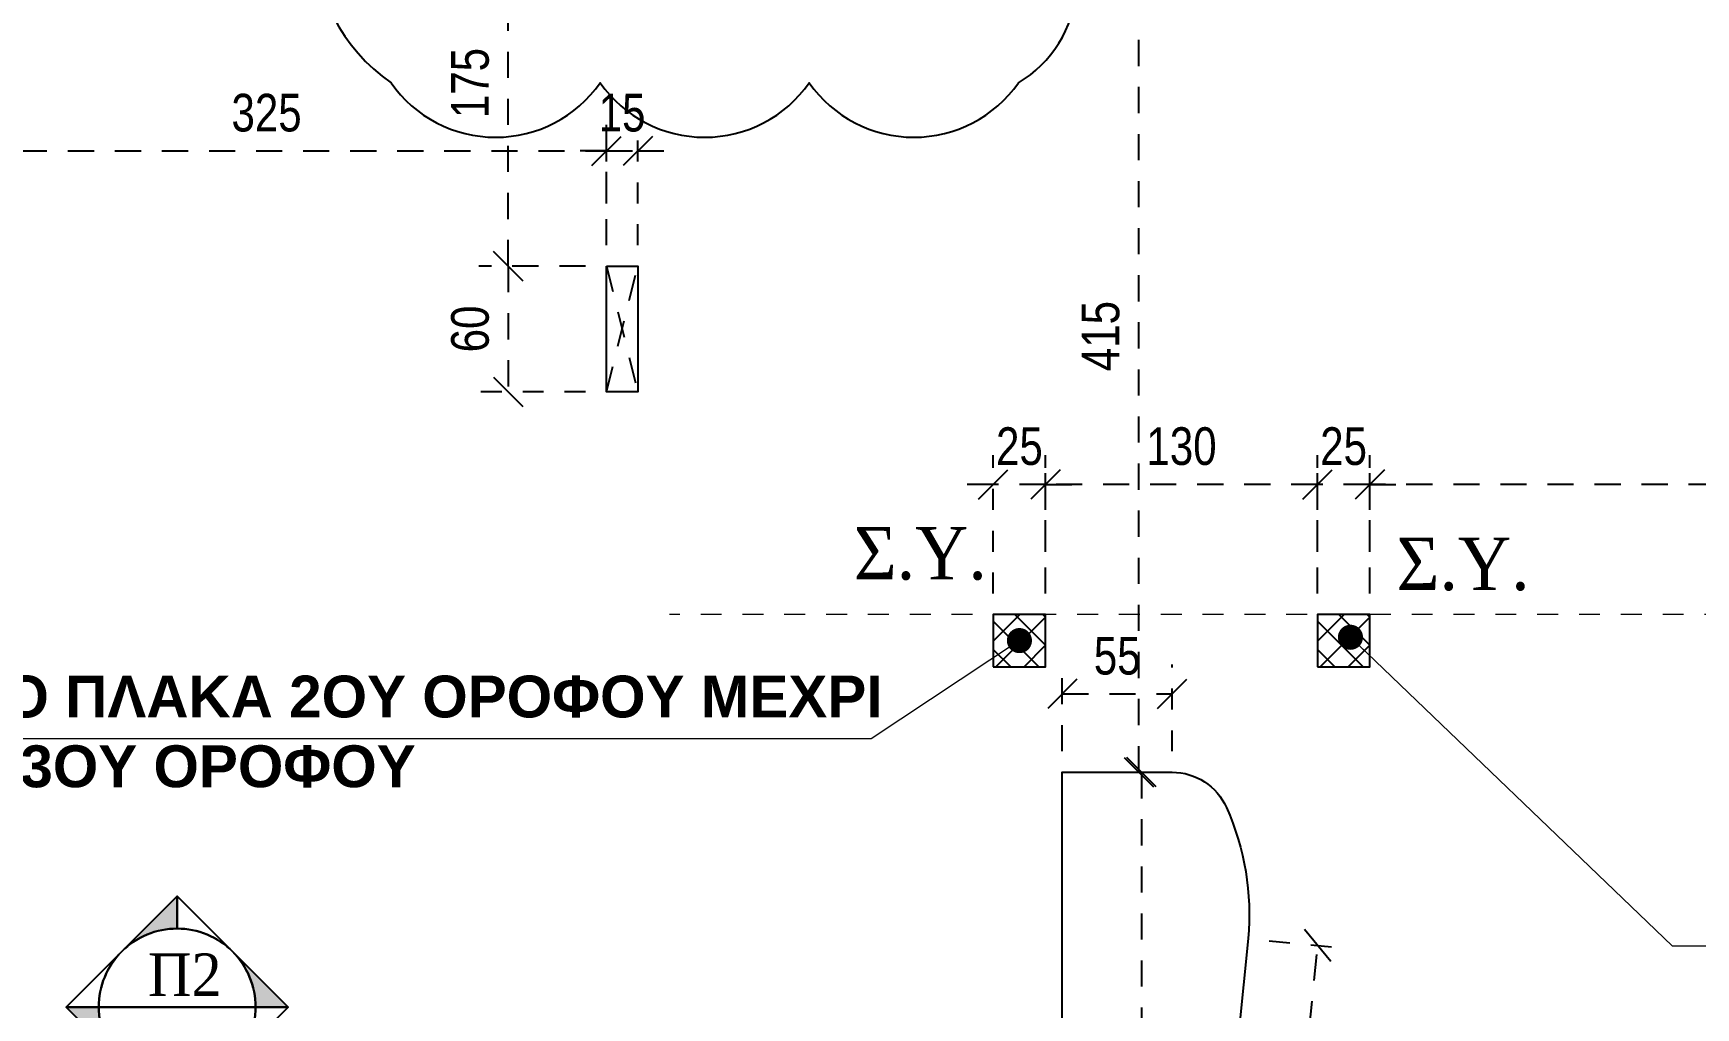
# Model space of a CAD drawing. Header units: millimetres. Extents: x -2171 to 1563, y -1758 to -1505.
# Drawn here: x -500.19 to -492.24, y -1607.52 to -1602.86 of the extents above; entities that cross this region are included whole.
import ezdxf

# ---------------------------------------------------------------- set-up
doc = ezdxf.new("R2010")
doc.units = ezdxf.units.MM
doc.header["$PDMODE"] = 32
for name, pattern in [('DASHED2', [0.375, 0.25, -0.125]), ('DOT', [0.025, 0, -0.025]), ('HIDDEN', [0.375, 0.25, -0.125]), ('HIDDEN2', [0.1875, 0.125, -0.0625])]:
    doc.linetypes.add(name, pattern=pattern)
doc.layers.get('Defpoints').update_dxf_attribs({"color": 6})
for name, color, linetype in [('-S_TEXT', 3, 'Continuous'), ('AM_5', 7, 'Continuous'), ('athinas comments', 10, 'Continuous'), ('DIASTASEIS', 7, 'Continuous'), ('Fill_Col_1', 8, 'Continuous'), ('Geo_Lines', 7, 'Continuous'), ('SY', 94, 'Continuous'), ('Text_Col_1', 7, 'Continuous'), ('Text_Slab', 7, 'Continuous')]:
    doc.layers.add(name, color=color, linetype=linetype)
doc.layers.add('A-ANNO-DIMS', color=1, linetype='Continuous', lineweight=9)
doc.styles.add('1-100', font='arial.ttf', dxfattribs={"width": 0.8})
doc.styles.add('ag', font='arial.ttf', dxfattribs={"height": 0.25})
doc.styles.add('S1TmsNwRmn11_b_934_161', font='times.ttf', dxfattribs={"width": 0.933629, "height": 0.001087})
doc.styles.add('S1TmsNwRmn1359_b_934_161', font='times.ttf', dxfattribs={"width": 0.933629, "height": 0.135937})
doc.styles.get("Standard").update_dxf_attribs({"font": 'tahoma.ttf'})
doc.dimstyles.new('CHRISTOFOROS', dxfattribs={"dimscale": 0.2, "dimtxt": 0.25, "dimasz": 0.6, "dimexe": 0, "dimexo": 0, "dimgap": 0, "dimtad": 0, "dimdec": 0, "dimlfac": 100, "dimzin": 0, "dimdsep": 46, "dimtxsty": 'ag', "dimblk": 'ARCHTICK', "dimcen": 0, "dimclrd": 256, "dimclre": 256, "dimclrt": 1, "dimaunit": 1, "dimadec": 0, "dimazin": 0, "dimtfac": 1, "dimtdec": 0, "dimtofl": 0, "dimtmove": 0, "dimatfit": 3, "dimfxl": 1, "dimtolj": 1, "dimtzin": 0, "dimlwd": -1, "dimlwe": -1, "dimarcsym": 0})
doc.dimstyles.new('Copy of 1-100', dxfattribs={"dimtxt": 0.18, "dimasz": 0.14, "dimexe": 0.14, "dimexo": 0.1, "dimgap": 0.09, "dimtad": 1, "dimdec": 0, "dimlfac": 100, "dimrnd": 5, "dimzin": 5, "dimdsep": 46, "dimtxsty": '1-100', "dimblk": 'OBLIQUE', "dimcen": 0.09, "dimclrd": 1, "dimclre": 1, "dimclrt": 2, "dimadec": 0, "dimazin": 0, "dimtfac": 1, "dimtdec": 0, "dimtix": 1, "dimtmove": 2, "dimatfit": 3, "dimfxl": 5, "dimfxlon": 1, "dimtolj": 1, "dimtzin": 5, "dimarcsym": 0})

# ---------------------------------------------------------------- blocks, each defined once
blk = doc.blocks.new('Label_Όροφος 2-RC_XSN2633_2273')
at = {"layer": 'Text_Slab'}
for points in [[(-0.1768, 0.1768, -0.198912), (0, 0.25), (0, 0.3536)], [(0.1768, 0.1768, -0.198912), (0.25, 0), (0.3536, 0)], [(-0.1768, -0.1768, -0.198912), (-0.25, 0), (-0.3536, 0)], [(0.1768, -0.1768, -0.198912), (0, -0.25), (0, -0.3536)]]:
    blk.add_hatch(color=174, dxfattribs=at).paths.add_polyline_path(points)
at = {"layer": 'Text_Slab', "color": 174}
for points in [[(-0.1768, 0.1768, -0.198912), (0, 0.25), (0, 0.3536)], [(0, 0.25, -0.198912), (0.1768, 0.1768), (0, 0.3536)], [(-0.25, 0, 0.414214), (0, -0.25, 0.414214), (0.25, 0, 0.414214), (0, 0.25, 0.414214)], [(-0.25, 0, -0.198912), (-0.1768, 0.1768), (-0.3536, 0)], [(0.1768, 0.1768, -0.198912), (0.25, 0), (0.3536, 0)], [(-0.1768, -0.1768, -0.198912), (-0.25, 0), (-0.3536, 0)], [(0.25, 0, -0.198912), (0.1768, -0.1768), (0.3536, 0)], [(0, -0.25, -0.198912), (-0.1768, -0.1768), (0, -0.3536)], [(0.1768, -0.1768, -0.198912), (0, -0.25), (0, -0.3536)]]:
    blk.add_lwpolyline(points, format="xyb", close=True, dxfattribs=at)
blk.add_lwpolyline([(0.25, 0), (-0.25, 0)], close=True, dxfattribs=at)
blk = doc.blocks.new('_Oblique')
at = {"color": 0, "linetype": 'ByBlock', "lineweight": -2}
blk.add_line((-0.5, -0.5), (0.5, 0.5), dxfattribs=at)
blk = doc.blocks.new('*D226')
at = {"layer": 'A-ANNO-DIMS', "color": 1, "linetype": 'HIDDEN', "lineweight": -2, "ltscale": 0.5, "transparency": 16777216}
blk.add_line((-500.7002, -1603.6261), (-500.7002, -1603.2857), dxfattribs=at)
at = {"layer": 'A-ANNO-DIMS', "color": 1, "linetype": 'HIDDEN2', "lineweight": -2, "ltscale": 0.5, "transparency": 16777216}
blk.add_line((-497.4501, -1603.8761), (-497.4501, -1603.2857), dxfattribs=at)
at = {"layer": 'A-ANNO-DIMS', "color": 1, "linetype": 'DASHED2', "lineweight": -2, "ltscale": 0.5, "transparency": 16777216}
blk.add_line((-500.7002, -1603.4257), (-497.4501, -1603.4257), dxfattribs=at)
at = {"layer": 'Defpoints', "color": 0, "ltscale": 0.5, "transparency": 16777216}
for p in [(-497.4501, -1603.4257), (-500.7002, -1603.7261), (-497.4501, -1603.9761)]:
    blk.add_point(p, dxfattribs=at)
at = {"layer": 'A-ANNO-DIMS', "color": 1, "lineweight": -2, "ltscale": 0.5, "transparency": 16777216, "xscale": 0.14, "yscale": 0.14, "zscale": 0.14, "rotation": 180}
blk.add_blockref('_Oblique', (-500.7002, -1603.4257), dxfattribs=at)
at = {"layer": 'A-ANNO-DIMS', "color": 1, "lineweight": -2, "ltscale": 0.5, "transparency": 16777216, "xscale": 0.14, "yscale": 0.14, "zscale": 0.14}
blk.add_blockref('_Oblique', (-497.4501, -1603.4257), dxfattribs=at)
at = {"layer": 'A-ANNO-DIMS', "color": 2, "ltscale": 0.5, "transparency": 16777216, "insert": (-499.0751, -1603.2437), "char_height": 0.18, "attachment_point": 5, "style": '1-100'}
blk.add_mtext('\\A1;325', dxfattribs=at)
blk = doc.blocks.new('*D227')
at = {"layer": 'A-ANNO-DIMS', "color": 1, "linetype": 'HIDDEN', "lineweight": -2, "ltscale": 0.5, "transparency": 16777216}
blk.add_line((-497.4501, -1603.8761), (-497.4501, -1603.2857), dxfattribs=at)
at = {"layer": 'A-ANNO-DIMS', "color": 1, "linetype": 'HIDDEN2', "lineweight": -2, "ltscale": 0.5, "transparency": 16777216}
blk.add_line((-497.3001, -1603.8761), (-497.3001, -1603.2857), dxfattribs=at)
at = {"layer": 'A-ANNO-DIMS', "color": 1, "linetype": 'DASHED2', "lineweight": -2, "ltscale": 0.5, "transparency": 16777216}
for p, q in [((-497.4501, -1603.4257), (-497.5901, -1603.4257)), ((-497.4501, -1603.4257), (-497.3001, -1603.4257)), ((-497.3001, -1603.4257), (-497.1601, -1603.4257))]:
    blk.add_line(p, q, dxfattribs=at)
at = {"layer": 'Defpoints', "color": 0, "ltscale": 0.5, "transparency": 16777216}
for p in [(-497.3001, -1603.4257), (-497.4501, -1603.9761), (-497.3001, -1603.9761)]:
    blk.add_point(p, dxfattribs=at)
at = {"layer": 'A-ANNO-DIMS', "color": 1, "lineweight": -2, "ltscale": 0.5, "transparency": 16777216, "xscale": 0.14, "yscale": 0.14, "zscale": 0.14}
blk.add_blockref('_Oblique', (-497.4501, -1603.4257), dxfattribs=at)
at = {"layer": 'A-ANNO-DIMS', "color": 1, "lineweight": -2, "ltscale": 0.5, "transparency": 16777216, "xscale": 0.14, "yscale": 0.14, "zscale": 0.14, "rotation": 180}
blk.add_blockref('_Oblique', (-497.3001, -1603.4257), dxfattribs=at)
at = {"layer": 'A-ANNO-DIMS', "color": 2, "ltscale": 0.5, "transparency": 16777216, "insert": (-497.3751, -1603.2438), "char_height": 0.18, "attachment_point": 5, "style": '1-100'}
blk.add_mtext('\\A1;15', dxfattribs=at)
blk = doc.blocks.new('*D221')
at = {"layer": 'A-ANNO-DIMS', "color": 1, "linetype": 'HIDDEN2', "lineweight": -2, "ltscale": 0.5, "transparency": 16777216}
blk.add_line((-497.5501, -1602.2261), (-498.0594, -1602.2261), dxfattribs=at)
at = {"layer": 'A-ANNO-DIMS', "color": 1, "linetype": 'DASHED2', "lineweight": -2, "ltscale": 0.5, "transparency": 16777216}
blk.add_line((-497.9194, -1603.9761), (-497.9194, -1602.2261), dxfattribs=at)
at = {"layer": 'A-ANNO-DIMS', "color": 1, "linetype": 'HIDDEN', "lineweight": -2, "ltscale": 0.5, "transparency": 16777216}
blk.add_line((-497.5501, -1603.9761), (-498.0594, -1603.9761), dxfattribs=at)
at = {"layer": 'Defpoints', "color": 0, "ltscale": 0.5, "transparency": 16777216}
for p in [(-497.9194, -1602.2261), (-497.4501, -1602.2261), (-497.4501, -1603.9761)]:
    blk.add_point(p, dxfattribs=at)
at = {"layer": 'A-ANNO-DIMS', "color": 1, "lineweight": -2, "ltscale": 0.5, "transparency": 16777216, "xscale": 0.14, "yscale": 0.14, "zscale": 0.14}
for p, rotation in [((-497.9194, -1602.2261), 90), ((-497.9194, -1603.9761), 270)]:
    blk.add_blockref('_Oblique', p, dxfattribs=dict(at, rotation=rotation))
at = {"layer": 'A-ANNO-DIMS', "color": 2, "ltscale": 0.5, "transparency": 16777216, "insert": (-498.1013, -1603.1011), "char_height": 0.18, "attachment_point": 5, "rotation": 90, "style": '1-100'}
blk.add_mtext('\\A1;175', dxfattribs=at)
blk = doc.blocks.new('*D228')
at = {"layer": 'A-ANNO-DIMS', "color": 1, "linetype": 'HIDDEN', "lineweight": -2, "ltscale": 0.5, "transparency": 16777216}
blk.add_line((-497.5501, -1603.9761), (-498.0594, -1603.9761), dxfattribs=at)
at = {"layer": 'A-ANNO-DIMS', "color": 1, "linetype": 'DASHED2', "lineweight": -2, "ltscale": 0.5, "transparency": 16777216}
blk.add_line((-497.9194, -1603.9761), (-497.9194, -1604.5763), dxfattribs=at)
at = {"layer": 'A-ANNO-DIMS', "color": 1, "linetype": 'HIDDEN2', "lineweight": -2, "ltscale": 0.5, "transparency": 16777216}
blk.add_line((-497.5501, -1604.5763), (-498.0594, -1604.5763), dxfattribs=at)
at = {"layer": 'Defpoints', "color": 0, "ltscale": 0.5, "transparency": 16777216}
for p in [(-497.4501, -1603.9761), (-497.9194, -1604.5763), (-497.4501, -1604.5763)]:
    blk.add_point(p, dxfattribs=at)
at = {"layer": 'A-ANNO-DIMS', "color": 1, "lineweight": -2, "ltscale": 0.5, "transparency": 16777216, "xscale": 0.14, "yscale": 0.14, "zscale": 0.14}
for p, rotation in [((-497.9194, -1603.9761), 90), ((-497.9194, -1604.5763), 270)]:
    blk.add_blockref('_Oblique', p, dxfattribs=dict(at, rotation=rotation))
at = {"layer": 'A-ANNO-DIMS', "color": 2, "ltscale": 0.5, "transparency": 16777216, "insert": (-498.1013, -1604.2762), "char_height": 0.18, "attachment_point": 5, "rotation": 90, "style": '1-100'}
blk.add_mtext('\\A1;60', dxfattribs=at)
blk = doc.blocks.new('*D519')
at = {"layer": 'Defpoints', "color": 0, "ltscale": 0.5, "transparency": 16777216}
for p in [(-494.745, -1606.0207), (-495.2701, -1606.3946), (-494.745, -1606.3946)]:
    blk.add_point(p, dxfattribs=at)
at = {"layer": 'DIASTASEIS', "color": 1, "linetype": 'HIDDEN', "lineweight": -2, "ltscale": 0.5, "transparency": 16777216}
blk.add_line((-495.2701, -1606.2946), (-495.2701, -1605.8807), dxfattribs=at)
at = {"layer": 'DIASTASEIS', "color": 1, "linetype": 'HIDDEN2', "lineweight": -2, "ltscale": 0.5, "transparency": 16777216}
blk.add_line((-494.745, -1606.2946), (-494.745, -1605.8807), dxfattribs=at)
at = {"layer": 'DIASTASEIS', "color": 1, "linetype": 'DASHED2', "lineweight": -2, "ltscale": 0.5, "transparency": 16777216}
blk.add_line((-495.2701, -1606.0207), (-494.745, -1606.0207), dxfattribs=at)
at = {"layer": 'DIASTASEIS', "color": 1, "lineweight": -2, "ltscale": 0.5, "transparency": 16777216, "xscale": 0.14, "yscale": 0.14, "zscale": 0.14, "rotation": 180}
blk.add_blockref('_Oblique', (-495.2701, -1606.0207), dxfattribs=at)
at = {"layer": 'DIASTASEIS', "color": 1, "lineweight": -2, "ltscale": 0.5, "transparency": 16777216, "xscale": 0.14, "yscale": 0.14, "zscale": 0.14}
blk.add_blockref('_Oblique', (-494.745, -1606.0207), dxfattribs=at)
at = {"layer": 'DIASTASEIS', "color": 2, "ltscale": 0.5, "transparency": 16777216, "insert": (-495.0076, -1605.8392), "char_height": 0.18, "attachment_point": 5, "style": '1-100'}
blk.add_mtext('\\A1;55', dxfattribs=at)
blk = doc.blocks.new('*D520')
at = {"layer": 'Defpoints', "color": 0, "ltscale": 0.5, "transparency": 16777216}
for p in [(-494.3809, -1607.1899), (-494.049, -1607.2234), (-494.7593, -1610.9385)]:
    blk.add_point(p, dxfattribs=at)
at = {"layer": 'DIASTASEIS', "color": 1, "linetype": 'DASHED2', "lineweight": -2, "ltscale": 0.5, "transparency": 16777216}
blk.add_line((-494.4274, -1610.972), (-494.049, -1607.2234), dxfattribs=at)
at = {"layer": 'DIASTASEIS', "color": 1, "linetype": 'HIDDEN2', "lineweight": -2, "ltscale": 0.5, "transparency": 16777216}
blk.add_line((-494.2814, -1607.1999), (-493.9097, -1607.2374), dxfattribs=at)
at = {"layer": 'DIASTASEIS', "color": 1, "linetype": 'HIDDEN', "lineweight": -2, "ltscale": 0.5, "transparency": 16777216}
blk.add_line((-494.6598, -1610.9485), (-494.2881, -1610.9861), dxfattribs=at)
at = {"layer": 'DIASTASEIS', "color": 1, "lineweight": -2, "ltscale": 0.5, "transparency": 16777216, "xscale": 0.14, "yscale": 0.14, "zscale": 0.14}
for p, rotation in [((-494.049, -1607.2234), 84.23670504597337), ((-494.4274, -1610.972), 264.2367050459733)]:
    blk.add_blockref('_Oblique', p, dxfattribs=dict(at, rotation=rotation))
at = {"layer": 'DIASTASEIS', "color": 2, "ltscale": 0.5, "transparency": 16777216, "insert": (-494.4192, -1609.0794), "char_height": 0.18, "attachment_point": 5, "rotation": 84.23671, "style": '1-100'}
blk.add_mtext('\\A1;375', dxfattribs=at)
blk = doc.blocks.new('*D521')
at = {"layer": 'Defpoints', "color": 0, "ltscale": 0.5, "transparency": 16777216}
for p in [(-495.2701, -1606.3946), (-495.2701, -1609.9762), (-494.8909, -1609.9762)]:
    blk.add_point(p, dxfattribs=at)
at = {"layer": 'DIASTASEIS', "color": 1, "linetype": 'HIDDEN', "lineweight": -2, "ltscale": 0.5, "transparency": 16777216}
blk.add_line((-495.1701, -1606.3946), (-494.7509, -1606.3946), dxfattribs=at)
at = {"layer": 'DIASTASEIS', "color": 1, "linetype": 'DASHED2', "lineweight": -2, "ltscale": 0.5, "transparency": 16777216}
blk.add_line((-494.8909, -1606.3946), (-494.8909, -1609.9762), dxfattribs=at)
at = {"layer": 'DIASTASEIS', "color": 1, "linetype": 'HIDDEN2', "lineweight": -2, "ltscale": 0.5, "transparency": 16777216}
blk.add_line((-495.1701, -1609.9762), (-494.7509, -1609.9762), dxfattribs=at)
at = {"layer": 'DIASTASEIS', "color": 1, "lineweight": -2, "ltscale": 0.5, "transparency": 16777216, "xscale": 0.14, "yscale": 0.14, "zscale": 0.14}
for p, rotation in [((-494.8909, -1606.3946), 90), ((-494.8909, -1609.9762), 270)]:
    blk.add_blockref('_Oblique', p, dxfattribs=dict(at, rotation=rotation))
at = {"layer": 'DIASTASEIS', "color": 2, "ltscale": 0.5, "transparency": 16777216, "insert": (-495.0728, -1608.1854), "char_height": 0.18, "attachment_point": 5, "rotation": 90, "style": '1-100'}
blk.add_mtext('\\A1;360', dxfattribs=at)
blk = doc.blocks.new('*D725')
at = {"layer": 'Defpoints', "color": 0, "ltscale": 0.5, "transparency": 16777216}
for p in [(-495.2701, -1602.2261), (-494.9044, -1602.2261), (-495.2701, -1606.3946)]:
    blk.add_point(p, dxfattribs=at)
at = {"layer": 'DIASTASEIS', "color": 1, "linetype": 'HIDDEN2', "lineweight": -2, "ltscale": 0.5, "transparency": 16777216}
blk.add_line((-495.1701, -1602.2261), (-494.7644, -1602.2261), dxfattribs=at)
at = {"layer": 'DIASTASEIS', "color": 1, "linetype": 'DASHED2', "lineweight": -2, "ltscale": 0.5, "transparency": 16777216}
blk.add_line((-494.9044, -1606.3946), (-494.9044, -1602.2261), dxfattribs=at)
at = {"layer": 'DIASTASEIS', "color": 1, "linetype": 'HIDDEN', "lineweight": -2, "ltscale": 0.5, "transparency": 16777216}
blk.add_line((-495.1701, -1606.3946), (-494.7644, -1606.3946), dxfattribs=at)
at = {"layer": 'DIASTASEIS', "color": 1, "lineweight": -2, "ltscale": 0.5, "transparency": 16777216, "xscale": 0.14, "yscale": 0.14, "zscale": 0.14}
for p, rotation in [((-494.9044, -1602.2261), 90), ((-494.9044, -1606.3946), 270)]:
    blk.add_blockref('_Oblique', p, dxfattribs=dict(at, rotation=rotation))
at = {"layer": 'DIASTASEIS', "color": 2, "ltscale": 0.5, "transparency": 16777216, "insert": (-495.0863, -1604.3104), "char_height": 0.18, "attachment_point": 5, "rotation": 90, "style": '1-100'}
blk.add_mtext('\\A1;415', dxfattribs=at)
blk = doc.blocks.new('_ArchTick')
at = {"color": 0, "linetype": 'ByBlock', "const_width": 0.15}
blk.add_lwpolyline([(-0.5, -0.5), (0.5, 0.5)], dxfattribs=at)
blk = doc.blocks.new('*D1494')
at = {"layer": 'AM_5', "color": 1, "linetype": 'HIDDEN2', "lineweight": -2, "ltscale": 0.5, "transparency": 16777216}
blk.add_line((-493.8001, -1605.5407), (-493.8001, -1604.8794), dxfattribs=at)
at = {"layer": 'AM_5', "color": 1, "linetype": 'HIDDEN', "lineweight": -2, "ltscale": 0.5, "transparency": 16777216}
blk.add_line((-486.3001, -1605.5407), (-486.3001, -1604.8794), dxfattribs=at)
at = {"layer": 'AM_5', "color": 1, "linetype": 'DASHED2', "lineweight": -2, "ltscale": 0.5, "transparency": 16777216}
blk.add_line((-486.3001, -1605.0194), (-493.8001, -1605.0194), dxfattribs=at)
at = {"layer": 'Defpoints', "color": 0, "ltscale": 0.5, "transparency": 16777216}
for p in [(-493.8001, -1605.0194), (-493.8001, -1605.6407), (-486.3001, -1605.6407)]:
    blk.add_point(p, dxfattribs=at)
at = {"layer": 'AM_5', "color": 1, "lineweight": -2, "ltscale": 0.5, "transparency": 16777216, "xscale": 0.14, "yscale": 0.14, "zscale": 0.14, "rotation": 180}
blk.add_blockref('_Oblique', (-493.8001, -1605.0194), dxfattribs=at)
at = {"layer": 'AM_5', "color": 1, "lineweight": -2, "ltscale": 0.5, "transparency": 16777216, "xscale": 0.14, "yscale": 0.14, "zscale": 0.14}
blk.add_blockref('_Oblique', (-486.3001, -1605.0194), dxfattribs=at)
at = {"layer": 'AM_5', "color": 2, "ltscale": 0.5, "transparency": 16777216, "insert": (-490.0501, -1604.8375), "char_height": 0.18, "attachment_point": 5, "style": '1-100'}
blk.add_mtext('\\A1;750', dxfattribs=at)
blk = doc.blocks.new('*D1491')
at = {"layer": 'AM_5', "color": 1, "linetype": 'HIDDEN2', "lineweight": -2, "ltscale": 0.5, "transparency": 16777216}
blk.add_line((-494.0501, -1605.5407), (-494.0501, -1604.8794), dxfattribs=at)
at = {"layer": 'AM_5', "color": 1, "linetype": 'HIDDEN', "lineweight": -2, "ltscale": 0.5, "transparency": 16777216}
blk.add_line((-493.8001, -1605.5407), (-493.8001, -1604.8794), dxfattribs=at)
at = {"layer": 'AM_5', "color": 1, "linetype": 'DASHED2', "lineweight": -2, "ltscale": 0.5, "transparency": 16777216}
for p, q in [((-494.0501, -1605.0194), (-494.1901, -1605.0194)), ((-493.8001, -1605.0194), (-494.0501, -1605.0194)), ((-493.8001, -1605.0194), (-493.6601, -1605.0194))]:
    blk.add_line(p, q, dxfattribs=at)
at = {"layer": 'Defpoints', "color": 0, "ltscale": 0.5, "transparency": 16777216}
for p in [(-494.0501, -1605.0194), (-494.0501, -1605.6407), (-493.8001, -1605.6407)]:
    blk.add_point(p, dxfattribs=at)
at = {"layer": 'AM_5', "color": 1, "lineweight": -2, "ltscale": 0.5, "transparency": 16777216, "xscale": 0.14, "yscale": 0.14, "zscale": 0.14}
blk.add_blockref('_Oblique', (-494.0501, -1605.0194), dxfattribs=at)
at = {"layer": 'AM_5', "color": 1, "lineweight": -2, "ltscale": 0.5, "transparency": 16777216, "xscale": 0.14, "yscale": 0.14, "zscale": 0.14, "rotation": 180}
blk.add_blockref('_Oblique', (-493.8001, -1605.0194), dxfattribs=at)
at = {"layer": 'AM_5', "color": 2, "ltscale": 0.5, "transparency": 16777216, "insert": (-493.9251, -1604.8375), "char_height": 0.18, "attachment_point": 5, "style": '1-100'}
blk.add_mtext('\\A1;25', dxfattribs=at)
blk = doc.blocks.new('*D1492')
at = {"layer": 'AM_5', "color": 1, "linetype": 'HIDDEN2', "lineweight": -2, "ltscale": 0.5, "transparency": 16777216}
blk.add_line((-495.35, -1605.5407), (-495.35, -1604.8794), dxfattribs=at)
at = {"layer": 'AM_5', "color": 1, "linetype": 'HIDDEN', "lineweight": -2, "ltscale": 0.5, "transparency": 16777216}
blk.add_line((-494.0501, -1605.5407), (-494.0501, -1604.8794), dxfattribs=at)
at = {"layer": 'AM_5', "color": 1, "linetype": 'DASHED2', "lineweight": -2, "ltscale": 0.5, "transparency": 16777216}
blk.add_line((-494.0501, -1605.0194), (-495.35, -1605.0194), dxfattribs=at)
at = {"layer": 'Defpoints', "color": 0, "ltscale": 0.5, "transparency": 16777216}
for p in [(-495.35, -1605.0194), (-495.35, -1605.6407), (-494.0501, -1605.6407)]:
    blk.add_point(p, dxfattribs=at)
at = {"layer": 'AM_5', "color": 1, "lineweight": -2, "ltscale": 0.5, "transparency": 16777216, "xscale": 0.14, "yscale": 0.14, "zscale": 0.14, "rotation": 180}
blk.add_blockref('_Oblique', (-495.35, -1605.0194), dxfattribs=at)
at = {"layer": 'AM_5', "color": 1, "lineweight": -2, "ltscale": 0.5, "transparency": 16777216, "xscale": 0.14, "yscale": 0.14, "zscale": 0.14}
blk.add_blockref('_Oblique', (-494.0501, -1605.0194), dxfattribs=at)
at = {"layer": 'AM_5', "color": 2, "ltscale": 0.5, "transparency": 16777216, "insert": (-494.7001, -1604.8374), "char_height": 0.18, "attachment_point": 5, "style": '1-100'}
blk.add_mtext('\\A1;130', dxfattribs=at)
blk = doc.blocks.new('*D1495')
at = {"layer": 'AM_5', "color": 1, "linetype": 'HIDDEN2', "lineweight": -2, "ltscale": 0.5, "transparency": 16777216}
blk.add_line((-495.6001, -1605.5407), (-495.6001, -1604.8794), dxfattribs=at)
at = {"layer": 'AM_5', "color": 1, "linetype": 'HIDDEN', "lineweight": -2, "ltscale": 0.5, "transparency": 16777216}
blk.add_line((-495.35, -1605.5407), (-495.35, -1604.8794), dxfattribs=at)
at = {"layer": 'AM_5', "color": 1, "linetype": 'DASHED2', "lineweight": -2, "ltscale": 0.5, "transparency": 16777216}
for p, q in [((-495.6001, -1605.0194), (-495.7401, -1605.0194)), ((-495.35, -1605.0194), (-495.6001, -1605.0194)), ((-495.35, -1605.0194), (-495.21, -1605.0194))]:
    blk.add_line(p, q, dxfattribs=at)
at = {"layer": 'Defpoints', "color": 0, "ltscale": 0.5, "transparency": 16777216}
for p in [(-495.6001, -1605.0194), (-495.6001, -1605.6407), (-495.35, -1605.6407)]:
    blk.add_point(p, dxfattribs=at)
at = {"layer": 'AM_5', "color": 1, "lineweight": -2, "ltscale": 0.5, "transparency": 16777216, "xscale": 0.14, "yscale": 0.14, "zscale": 0.14}
blk.add_blockref('_Oblique', (-495.6001, -1605.0194), dxfattribs=at)
at = {"layer": 'AM_5', "color": 1, "lineweight": -2, "ltscale": 0.5, "transparency": 16777216, "xscale": 0.14, "yscale": 0.14, "zscale": 0.14, "rotation": 180}
blk.add_blockref('_Oblique', (-495.35, -1605.0194), dxfattribs=at)
at = {"layer": 'AM_5', "color": 2, "ltscale": 0.5, "transparency": 16777216, "insert": (-495.4751, -1604.8375), "char_height": 0.18, "attachment_point": 5, "style": '1-100'}
blk.add_mtext('\\A1;25', dxfattribs=at)

msp = doc.modelspace()

# ---------------------------------------------------------------- hatches: boundary and pattern name
at = {"layer": 'Fill_Col_1', "linetype": 'Continuous', "ltscale": 0.5, "transparency": 33554687}
h = msp.add_hatch(dxfattribs=at)
h.set_pattern_fill('ANSI37', color=253, scale=0.03)
h.set_pattern_definition([(45, (1627.98631, 324.24865), (-0.067351921, 0.067351921), []), (135, (1627.98631, 324.24865), (-0.067351921, -0.067351921), [])])
h.paths.add_polyline_path([(-495.6001, -1605.8907), (-495.3501, -1605.8907), (-495.3501, -1605.6407), (-495.6001, -1605.6407)])
h = msp.add_hatch(dxfattribs=at)
h.set_pattern_fill('ANSI37', color=253, scale=0.03)
h.set_pattern_definition([(45, (1629.5363, 324.24865), (-0.067351921, 0.067351921), []), (135, (1629.5363, 324.24865), (-0.067351921, -0.067351921), [])])
h.paths.add_polyline_path([(-494.0501, -1605.8907), (-493.8001, -1605.8907), (-493.8001, -1605.6407), (-494.0501, -1605.6407)])

# ---------------------------------------------------------------- linework, layer by layer
at = {"color": 2, "linetype": 'HIDDEN', "ltscale": 0.5}
for p, q in [((-497.4501, -1603.9761), (-497.3001, -1604.5763)), ((-497.4501, -1604.5763), (-497.3001, -1603.9761))]:
    msp.add_line(p, q, dxfattribs=at)
at = {"layer": 'A-ANNO-DIMS', "linetype": 'DOT', "ltscale": 3}
msp.add_line((-482.6993, -1605.6402), (-497.148, -1605.6402), dxfattribs=at)
at = {"layer": 'athinas comments'}
msp.add_lwpolyline([(-498.48, -1603.0998, 0.520567), (-497.48, -1603.0998, 0.520567), (-496.48, -1603.0998, 0.520567), (-495.48, -1603.0998, 0.520567), (-495.4095, -1602.1703, 0.520567), (-495.6931, -1601.4539, 0.520567), (-496.6931, -1601.4539, 0.520567), (-497.6931, -1601.4539, 0.520567), (-498.48, -1601.667, 0.520567)], format="xyb", close=True, dxfattribs=at)
at = {"layer": 'Geo_Lines', "color": 94}
msp.add_lwpolyline([(-497.4501, -1603.9761), (-497.3001, -1603.9761), (-497.3001, -1604.5763), (-497.4501, -1604.5763)], close=True, dxfattribs=at)
msp.add_lwpolyline([(-514.6521, -1612.4573), (-504.6127, -1612.7895, 0.393014), (-503.2572, -1611.6106), (-503.2501, -1610.8063), (-502.5621, -1610.8063), (-502.5621, -1611.6109, 0.414225), (-501.3847, -1612.7883), (-497.0095, -1612.7881, 0.414226), (-495.3381, -1611.1165), (-495.3381, -1610.2983, -0.104406), (-495.2701, -1609.9762), (-495.2701, -1606.3946), (-494.745, -1606.3946, -0.296542), (-494.4853, -1606.5635, -0.126988), (-494.3809, -1607.1899), (-494.7593, -1610.9385, 0.410954), (-492.7936, -1613.3731), (-483.4185, -1613.7919, 0.382195)], format="xyb", dxfattribs=at)
at = {"layer": 'SY'}
for points in [[(-495.6001, -1605.8907), (-495.3501, -1605.8907), (-495.3501, -1605.6407), (-495.6001, -1605.6407)], [(-494.0501, -1605.8907), (-493.8001, -1605.8907), (-493.8001, -1605.6407), (-494.0501, -1605.6407)]]:
    msp.add_lwpolyline(points, close=True, dxfattribs=at)

# ---------------------------------------------------------------- block references
at = {"xscale": 1.5, "yscale": 1.5, "zscale": 1.5}
msp.add_blockref('Label_Όροφος 2-RC_XSN2633_2273', (-499.5027, -1607.5172, 6.45), dxfattribs=at)

# ---------------------------------------------------------------- texts
at = {"layer": '-S_TEXT', "insert": (-501.3234, -1605.933, 0), "char_height": 0.2, "attachment_point": 1}
msp.add_mtext_dynamic_manual_height_columns('\\A1;{\\fArial|b1|i0|c161|p34;Σ.Υ. ΑΠΟ ΠΛΑΚΑ \\fArial|b1|i0|c0|p34;2\\fArial|b1|i0|c161|p34;ΟΥ ΟΡΟΦΟΥ ΜΕΧΡΙ \\PΠΛΑΚΑ \\fArial|b1|i0|c0|p34;3\\fArial|b1|i0|c161|p34;ΟΥ ΟΡΟΦΟΥ}', width=9.978535, gutter_width=1.2, heights=[1.0598], dxfattribs=at)
at = {"layer": 'Text_Col_1', "color": 200, "style": 'S1TmsNwRmn11_b_934_161', "width": 0.933629}
for p in [(-496.2672, -1605.4729), (-493.6717, -1605.5235)]:
    msp.add_text('Σ.Υ.', height=0.25, dxfattribs=at).set_placement(p)
at = {"layer": 'Text_Slab', "color": 174, "style": 'S1TmsNwRmn1359_b_934_161', "width": 0.933629}
msp.add_text('   Π2', height=0.20391, dxfattribs=at).set_placement((-499.8572, -1607.4647, 6.45))

# ---------------------------------------------------------------- dimensions: what is measured, and where the dimension line sits
at = {"layer": 'A-ANNO-DIMS', "ltscale": 0.5}
for base, p2, picture, middle in [((-497.9194, -1602.2261), (-497.4501, -1602.2261), '*D221', (-498.1013, -1603.1011)), ((-497.9194, -1604.5763), (-497.4501, -1604.5763), '*D228', (-498.1013, -1604.2762))]:
    dim = msp.add_linear_dim(base=base, p1=(-497.4501, -1603.9761), p2=p2, angle=90, dimstyle='Copy of 1-100', dxfattribs=at)
    dim.commit()
    dim.dimension.update_dxf_attribs({"geometry": picture, "text_midpoint": middle})
for base, p1, p2, picture, middle in [((-497.4501, -1603.4257), (-500.7002, -1603.7261), (-497.4501, -1603.9761), '*D226', (-499.0751, -1603.2437)), ((-497.3001, -1603.4257), (-497.4501, -1603.9761), (-497.3001, -1603.9761), '*D227', (-497.3751, -1603.2438))]:
    dim = msp.add_linear_dim(base=base, p1=p1, p2=p2, dimstyle='Copy of 1-100', dxfattribs=at)
    dim.commit()
    dim.dimension.update_dxf_attribs({"geometry": picture, "text_midpoint": middle})
at = {"layer": 'AM_5', "ltscale": 0.5}
for base, p1, p2, picture, middle in [((-495.6001, -1605.0194), (-495.35, -1605.6407), (-495.6001, -1605.6407), '*D1495', (-495.4751, -1604.8375)), ((-495.35, -1605.0194), (-494.0501, -1605.6407), (-495.35, -1605.6407), '*D1492', (-494.7001, -1604.8374)), ((-494.0501, -1605.0194), (-493.8001, -1605.6407), (-494.0501, -1605.6407), '*D1491', (-493.9251, -1604.8375)), ((-493.8001, -1605.0194), (-486.3001, -1605.6407), (-493.8001, -1605.6407), '*D1494', (-490.0501, -1604.8375))]:
    dim = msp.add_linear_dim(base=base, p1=p1, p2=p2, dimstyle='Copy of 1-100', dxfattribs=at)
    dim.commit()
    dim.dimension.update_dxf_attribs({"geometry": picture, "text_midpoint": middle})
at = {"layer": 'DIASTASEIS', "ltscale": 0.5}
for base, p2, picture, middle in [((-494.9044, -1602.2261), (-495.2701, -1602.2261), '*D725', (-495.0863, -1604.3104)), ((-494.8909, -1609.9762), (-495.2701, -1609.9762), '*D521', (-495.0728, -1608.1854))]:
    dim = msp.add_linear_dim(base=base, p1=(-495.2701, -1606.3946), p2=p2, angle=90, dimstyle='Copy of 1-100', dxfattribs=at)
    dim.commit()
    dim.dimension.update_dxf_attribs({"geometry": picture, "text_midpoint": middle})
dim = msp.add_linear_dim(base=(-494.745, -1606.0207), p1=(-495.2701, -1606.3946), p2=(-494.745, -1606.3946), dimstyle='Copy of 1-100', dxfattribs=at)
dim.commit()
dim.dimension.update_dxf_attribs({"geometry": '*D519', "text_midpoint": (-495.0076, -1605.8392)})
dim = msp.add_aligned_dim(p1=(-494.7593, -1610.9385), p2=(-494.3809, -1607.1899), distance=-0.3336, dimstyle='Copy of 1-100', dxfattribs=at)
dim.commit()
dim.dimension.update_dxf_attribs({"geometry": '*D520', "text_midpoint": (-494.4192, -1609.0794)})

# ---------------------------------------------------------------- leaders
at = {"layer": 'A-ANNO-DIMS', "linetype": 'Continuous'}
for points in [[(-495.4751, -1605.7657, 0), (-496.1835, -1606.2346, 0), (-501.4028, -1606.2346, 0)], [(-493.8923, -1605.7499, 0), (-492.3543, -1607.2243, 0), (-486.4271, -1607.2243, 0)]]:
    msp.add_leader(points, dimstyle='CHRISTOFOROS', override={"dimclrd": 1, "dimldrblk": 'Dot', "dimfxl": 0.1, "dimfxlon": 1, "dimarcsym": 1}, dxfattribs=at)

doc.saveas('drawing.dxf')
